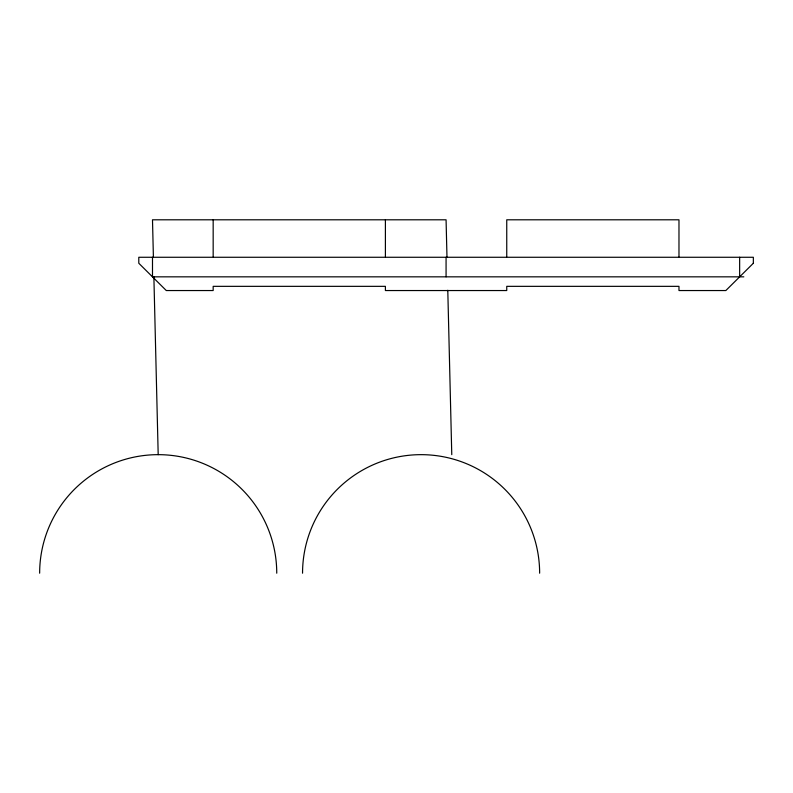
<?xml version="1.0" encoding="UTF-8"?>
<svg xmlns="http://www.w3.org/2000/svg" width="793" height="793" viewBox="0 0 793 793"><rect width="100%" height="100%" fill="white"/><g stroke="black" fill="none" stroke-linecap="round" stroke-linejoin="round"><path stroke-width="1.19" d="M743.824 276.836L152.494 276.836L152.494 257.269M446.974 256.882L446.072 219.8L152.494 219.8L153.396 256.882M447.787 290.258L451.772 454.657M153.872 276.658L158.194 454.657A118.544 118.544 0 0 1 276.747 573.2M739.651 257.269L739.651 276.836M678.977 256.763L678.977 219.8L506.747 219.8L506.747 256.763M446.072 257.269L446.072 276.836M385.398 219.8L385.398 256.763M213.168 219.8L213.168 256.763M302.549 573.2A118.544 118.544 0 0 1 421.093 454.657A118.544 118.544 0 0 1 539.636 573.2M39.65 573.2A118.544 118.544 0 0 1 158.194 454.657M753.35 263.246L725.843 290.545L678.977 290.545L678.977 286.342L506.747 286.342L506.747 290.545L385.398 290.545L385.398 286.342L213.168 286.342L213.168 290.545L166.292 290.545L138.795 263.246L138.795 257.269L753.35 257.269L753.35 263.246"/></g></svg>
